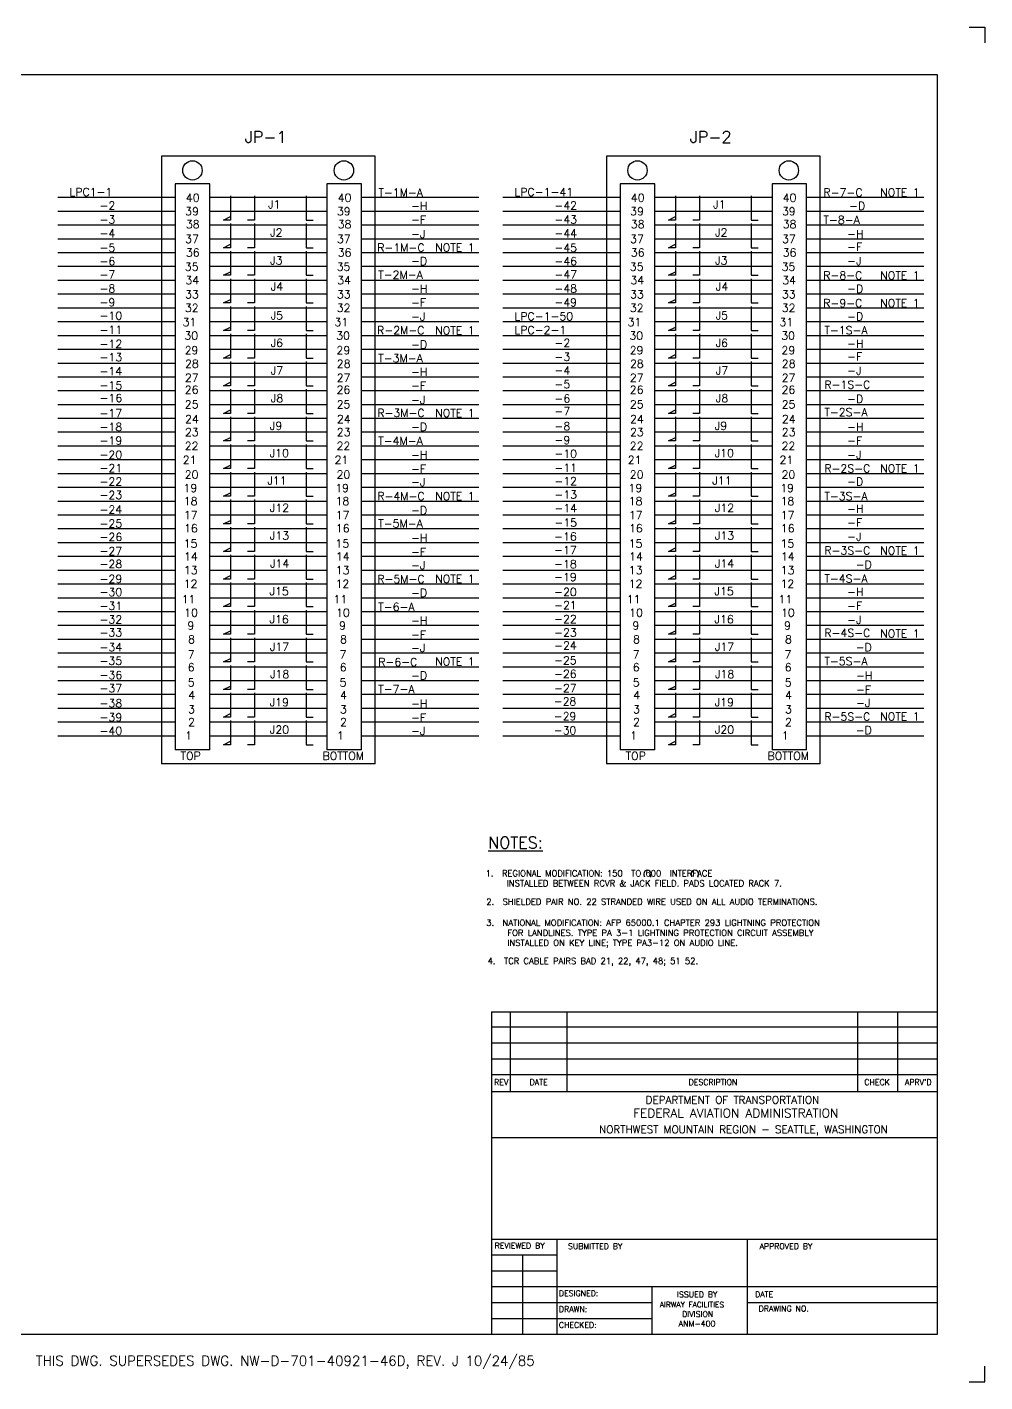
# Model space of a CAD drawing. Extents: x 0 to 34, y 0 to 22.
# Drawn here: x 18.43 to 34, y 0 to 22 of the extents above; entities that cross this region are included whole.
import ezdxf
from ezdxf.enums import TextEntityAlignment as Align

# ---------------------------------------------------------------- set-up
doc = ezdxf.new("R2010")
doc.units = 0
doc.header["$MEASUREMENT"] = 0
doc.linetypes.add('SOLID', pattern=[0])
doc.layers.get('0').update_dxf_attribs({"linetype": 'CONTINUOUS'})
for name, color, linetype in [('OBJECT-1', 4, 'CONTINUOUS'), ('TEXT-2-MEDIUM', 7, 'CONTINUOUS'), ('TEXT-4-HEAVY', 3, 'CONTINUOUS'), ('X-BORDER-FRAME', 5, 'CONTINUOUS'), ('X-BORDER-LINES-HEAVY', 3, 'CONTINUOUS'), ('X-BORDER-LINES-THIN', 2, 'CONTINUOUS'), ('X-BORDER-SIGNATURE', 7, 'CONTINUOUS'), ('X-BORDER-TEXT', 7, 'CONTINUOUS'), ('X-BORDER-TITLES', 1, 'CONTINUOUS')]:
    doc.layers.add(name, color=color, linetype=linetype)
doc.styles.add('ROMANS', font='ROMANS.SHX')
doc.styles.add('ROMANT', font='ROMANT.SHX')
doc.styles.add('SIMPLEX', font='SIMPLEX')

# ---------------------------------------------------------------- blocks, each defined once
blk = doc.blocks.new('TITLE')
at = {"layer": 'X-BORDER-FRAME'}
for p, q in [((33.227, 21.227), (0.773, 21.227)), ((33.227, 0.773), (33.227, 21.227)), ((25.979, 6.011), (33.227, 6.011)), ((25.979, 6.011), (25.979, 0.773)), ((25.979, 4.717), (33.227, 4.717)), ((0.773, 0.773), (33.227, 0.773))]:
    blk.add_line(p, q, dxfattribs=at)
at = {"layer": 'X-BORDER-LINES-HEAVY', "linetype": 'SOLID'}
for p, q in [((25.979, 3.97), (33.227, 3.97)), ((25.979, 2.32), (33.227, 2.32))]:
    blk.add_line(p, q, dxfattribs=at)
at = {"layer": 'X-BORDER-LINES-THIN'}
for p, q in [((33.742, 22), (34, 22)), ((34, 22), (34, 21.742)), ((34, 0), (34, 0.258)), ((34, 0), (34, 0.258)), ((33.742, 0), (34, 0))]:
    blk.add_line(p, q, dxfattribs=at)
at = {"layer": 'X-BORDER-LINES-THIN', "linetype": 'SOLID'}
for p, q in [((26.287, 6.011), (26.287, 4.717)), ((27.206, 6.011), (27.206, 4.717)), ((31.928, 6.011), (31.928, 4.717)), ((32.577, 6.011), (32.577, 4.717)), ((25.979, 5.764), (33.227, 5.764)), ((25.979, 5.506), (33.227, 5.506)), ((25.979, 5.248), (33.227, 5.248)), ((25.979, 4.99), (33.227, 4.99)), ((27.041, 2.32), (27.041, 0.773)), ((30.134, 2.32), (30.134, 0.773)), ((25.979, 2.062), (27.041, 2.062)), ((26.487, 2.062), (26.487, 0.773)), ((25.979, 1.804), (27.041, 1.804)), ((25.979, 1.547), (33.227, 1.547)), ((28.587, 1.547), (28.587, 0.773)), ((25.979, 1.289), (28.585, 1.289)), ((30.134, 1.289), (33.227, 1.289)), ((25.979, 1.031), (28.585, 1.031))]:
    blk.add_line(p, q, dxfattribs=at)
at = {"layer": 'X-BORDER-SIGNATURE', "style": 'ROMANT', "flags": 8}
for tag, p in [('SUBSIGN', (27.235, 1.806)), ('APPSIGN', (30.328, 1.806))]:
    blk.add_attdef(tag, p, '', height=0.156, dxfattribs=at)
at = {"layer": 'X-BORDER-TEXT', "style": 'SIMPLEX', "flags": 8}
for tag, p in [('REV4', (26.12, 5.829)), ('DATE4', (26.743, 5.829)), ('CHECK4', (32.237, 5.829)), ('APP4', (32.894, 5.829)), ('REV3', (26.12, 5.581)), ('DATE3', (26.743, 5.581)), ('CHECK3', (32.237, 5.581)), ('APP3', (32.894, 5.581)), ('REV2', (26.12, 5.323)), ('DATE2', (26.743, 5.323)), ('CHECK2', (32.237, 5.323)), ('APP2', (32.894, 5.323)), ('REV1', (26.12, 5.075))]:
    blk.add_attdef(tag, text='', height=0.0938, dxfattribs=at).set_placement(p, align=Align.CENTER)
for tag, p in [('DESCRIP4', (27.287, 5.829)), ('DESCRIP3', (27.287, 5.581)), ('DESCRIP2', (27.287, 5.323))]:
    blk.add_attdef(tag, p, '', height=0.0938, dxfattribs=at)
at = {"layer": 'X-BORDER-TEXT'}
for tag, height, style, p in [('DATE1', 0.0938, 'SIMPLEX', (26.743, 5.075)), ('CHECK1', 0.0938, 'SIMPLEX', (32.237, 5.075)), ('APP1', 0.0938, 'SIMPLEX', (32.894, 5.075)), ('CITY_STATE', 0.188, 'ROMANT', (29.598, 3.604)), ('LOCATION', 0.125, 'ROMANT', (29.603, 3.385)), ('FACILITY', 0.312, 'ROMANT', (29.603, 2.979)), ('TITLE1', 0.156, 'ROMANT', (29.603, 2.729)), ('TITLE2', 0.156, 'ROMANT', (29.603, 2.479))]:
    blk.add_attdef(tag, text='', height=height, dxfattribs=dict(at, style=style)).set_placement(p, align=Align.CENTER)
for tag, p, height, style in [('DESCRIP1', (27.287, 5.075), 0.0938, 'SIMPLEX'), ('DESIGNED', (27.849, 1.379), 0.0938, 'SIMPLEX'), ('DATE', (30.73, 1.373), 0.0938, 'SIMPLEX'), ('DRAWN', (27.67, 1.119), 0.0938, 'SIMPLEX'), ('CHECKED', (27.806, 0.869), 0.0938, 'SIMPLEX'), ('NUMBER', (30.238, 0.89), 0.15, 'ROMANT')]:
    blk.add_attdef(tag, p, '', height=height, dxfattribs=dict(at, style=style))
at = {"layer": 'X-BORDER-TEXT', "style": 'SIMPLEX', "flags": 8}
blk.add_attdef('ACAD', text='', height=0.0938, dxfattribs=at).set_placement((33.237, 0.585), align=Align.RIGHT)
at = {"layer": 'X-BORDER-TITLES'}
for s, height, style, p in [('REV', 0.0928, 'SIMPLEX', (26.255, 4.821)), ('DATE', 0.0928, 'SIMPLEX', (26.896, 4.821)), ('DESCRIPTION', 0.09279, 'SIMPLEX', (29.977, 4.821)), ('CHECK', 0.0928, 'SIMPLEX', (32.454, 4.821)), ("APRV'D", 0.0928, 'SIMPLEX', (33.134, 4.821)), ('DEPARTMENT OF TRANSPORTATION', 0.12372, 'ROMANT', (31.308, 4.518)), ('FEDERAL AVIATION ADMINISTRATION', 0.14435, 'ROMANT', (31.618, 4.292)), ('NORTHWEST MOUNTAIN REGION - SEATTLE, WASHINGTON', 0.12372, 'ROMANT', (32.422, 4.038)), ('SUBMITTED BY', 0.09279, 'SIMPLEX', (28.108, 2.157)), ('APPROVED BY', 0.09279, 'SIMPLEX', (31.196, 2.157)), ('DATE', 0.0928, 'SIMPLEX', (30.559, 1.375)), ('DRAWING NO.', 0.09279, 'SIMPLEX', (31.138, 1.145))]:
    blk.add_text(s, height=height, dxfattribs=dict(at, style=style)).set_placement(p, align=Align.RIGHT)
at = {"layer": 'X-BORDER-TITLES', "style": 'SIMPLEX'}
for s, height, p in [('REVIEWED BY', 0.09279, (26.033, 2.166)), ('DESIGNED:', 0.0928, (27.077, 1.393)), ('ISSUED BY', 0.0928, (28.996, 1.374)), ('DRAWN:', 0.0928, (27.077, 1.135)), ('AIRWAY FACILITIES', 0.08815, (28.718, 1.211)), ('DIVISION', 0.0928, (29.08, 1.054)), ('CHECKED:', 0.0928, (27.077, 0.877)), ('ANM-400', 0.0928, (29.024, 0.899))]:
    blk.add_text(s, height=height, dxfattribs=at).set_placement(p)
at = {"layer": 'X-BORDER-TITLES', "style": 'SIMPLEX', "flags": 8}
blk.add_attdef('SUBMITTED', (27.113, 1.598), '', height=0.0938, dxfattribs=at)
at = {"layer": 'X-BORDER-TITLES', "style": 'SIMPLEX'}
blk.add_attdef('APPROVED', (30.206, 1.598), '', height=0.0938, dxfattribs=at)

msp = doc.modelspace()

# ---------------------------------------------------------------- linework, layer by layer
at = {"layer": 'OBJECT-1', "color": 4}
for p, q in [((20.842, 19.231), (18.936, 19.231)), ((23.308, 19.231), (21.403, 19.231)), ((21.739, 19.259), (21.739, 18.866)), ((22.131, 19.259), (22.131, 18.866)), ((22.972, 19.259), (22.972, 18.866)), ((25.774, 19.231), (23.869, 19.231)), ((28.074, 19.231), (26.168, 19.231)), ((30.54, 19.231), (28.634, 19.231)), ((28.97, 19.259), (28.97, 18.866)), ((29.363, 19.259), (29.363, 18.866)), ((30.203, 19.259), (30.203, 18.866)), ((33.006, 19.231), (31.1, 19.231)), ((20.842, 19.007), (18.936, 19.007)), ((23.308, 19.007), (21.403, 19.007)), ((21.627, 18.866), (21.739, 18.923)), ((25.774, 19.007), (23.869, 19.007)), ((28.074, 19.007), (26.168, 19.007)), ((30.54, 19.007), (28.634, 19.007)), ((28.858, 18.866), (28.97, 18.923)), ((33.006, 19.007), (31.1, 19.007)), ((20.842, 18.782), (18.936, 18.782)), ((23.308, 18.782), (21.403, 18.782)), ((21.739, 18.866), (21.627, 18.866)), ((21.739, 18.81), (21.739, 18.418)), ((22.131, 18.866), (22.019, 18.866)), ((22.131, 18.81), (22.131, 18.418)), ((22.972, 18.866), (23.084, 18.866)), ((22.972, 18.81), (22.972, 18.418)), ((25.774, 18.782), (23.869, 18.782)), ((28.074, 18.782), (26.168, 18.782)), ((30.54, 18.782), (28.634, 18.782)), ((28.97, 18.866), (28.858, 18.866)), ((28.97, 18.81), (28.97, 18.418)), ((29.363, 18.866), (29.251, 18.866)), ((29.363, 18.81), (29.363, 18.418)), ((30.203, 18.866), (30.315, 18.866)), ((30.203, 18.81), (30.203, 18.418)), ((33.006, 18.782), (31.1, 18.782)), ((20.842, 18.558), (18.936, 18.558)), ((23.308, 18.558), (21.403, 18.558)), ((25.774, 18.558), (23.869, 18.558)), ((28.074, 18.558), (26.168, 18.558)), ((30.54, 18.558), (28.634, 18.558)), ((33.006, 18.558), (31.1, 18.558)), ((20.842, 18.334), (18.936, 18.334)), ((23.308, 18.334), (21.403, 18.334)), ((21.627, 18.418), (21.739, 18.474)), ((21.739, 18.418), (21.627, 18.418)), ((21.739, 18.362), (21.739, 17.97)), ((22.131, 18.418), (22.019, 18.418)), ((22.131, 18.362), (22.131, 17.97)), ((22.972, 18.418), (23.084, 18.418)), ((22.972, 18.362), (22.972, 17.97)), ((25.774, 18.334), (23.869, 18.334)), ((28.074, 18.334), (26.168, 18.334)), ((30.54, 18.334), (28.634, 18.334)), ((28.858, 18.418), (28.97, 18.474)), ((28.97, 18.418), (28.858, 18.418)), ((28.97, 18.362), (28.97, 17.97)), ((29.363, 18.418), (29.251, 18.418)), ((29.363, 18.362), (29.363, 17.97)), ((30.203, 18.418), (30.315, 18.418)), ((30.203, 18.362), (30.203, 17.97)), ((33.006, 18.334), (31.1, 18.334)), ((20.842, 18.11), (18.936, 18.11)), ((23.308, 18.11), (21.403, 18.11)), ((25.774, 18.11), (23.869, 18.11)), ((28.074, 18.11), (26.168, 18.11)), ((30.54, 18.11), (28.634, 18.11)), ((33.006, 18.11), (31.1, 18.11)), ((20.842, 17.886), (18.936, 17.886)), ((23.308, 17.886), (21.403, 17.886)), ((21.627, 17.97), (21.739, 18.026)), ((21.739, 17.97), (21.627, 17.97)), ((21.739, 17.914), (21.739, 17.521)), ((22.131, 17.97), (22.019, 17.97)), ((22.131, 17.914), (22.131, 17.521)), ((22.972, 17.97), (23.084, 17.97)), ((22.972, 17.914), (22.972, 17.521)), ((25.774, 17.886), (23.869, 17.886)), ((28.074, 17.886), (26.168, 17.886)), ((30.54, 17.886), (28.634, 17.886)), ((28.858, 17.97), (28.97, 18.026)), ((28.97, 17.97), (28.858, 17.97)), ((28.97, 17.914), (28.97, 17.521)), ((29.363, 17.97), (29.251, 17.97)), ((29.363, 17.914), (29.363, 17.521)), ((30.203, 17.97), (30.315, 17.97)), ((30.203, 17.914), (30.203, 17.521)), ((33.006, 17.886), (31.1, 17.886)), ((20.842, 17.661), (18.936, 17.661)), ((23.308, 17.661), (21.403, 17.661)), ((25.774, 17.661), (23.869, 17.661)), ((28.074, 17.661), (26.168, 17.661)), ((30.54, 17.661), (28.634, 17.661)), ((33.006, 17.661), (31.1, 17.661)), ((20.842, 17.437), (18.936, 17.437)), ((23.308, 17.437), (21.403, 17.437)), ((21.627, 17.521), (21.739, 17.577)), ((21.739, 17.521), (21.627, 17.521)), ((21.739, 17.465), (21.739, 17.073)), ((22.131, 17.521), (22.019, 17.521)), ((22.131, 17.465), (22.131, 17.073)), ((22.972, 17.521), (23.084, 17.521)), ((22.972, 17.465), (22.972, 17.073)), ((25.774, 17.437), (23.869, 17.437)), ((28.074, 17.437), (26.168, 17.437)), ((30.54, 17.437), (28.634, 17.437)), ((28.858, 17.521), (28.97, 17.577)), ((28.97, 17.521), (28.858, 17.521)), ((28.97, 17.465), (28.97, 17.073)), ((29.363, 17.521), (29.251, 17.521)), ((29.363, 17.465), (29.363, 17.073)), ((30.203, 17.521), (30.315, 17.521)), ((30.203, 17.465), (30.203, 17.073)), ((33.006, 17.437), (31.1, 17.437)), ((20.842, 17.213), (18.936, 17.213)), ((23.308, 17.213), (21.403, 17.213)), ((25.774, 17.213), (23.869, 17.213)), ((28.074, 17.213), (26.168, 17.213)), ((30.54, 17.213), (28.634, 17.213)), ((33.006, 17.213), (31.1, 17.213)), ((20.842, 16.989), (18.936, 16.989)), ((23.308, 16.989), (21.403, 16.989)), ((21.627, 17.073), (21.739, 17.129)), ((21.739, 17.073), (21.627, 17.073)), ((21.739, 17.017), (21.739, 16.625)), ((22.131, 17.073), (22.019, 17.073)), ((22.131, 17.017), (22.131, 16.625)), ((22.972, 17.073), (23.084, 17.073)), ((22.972, 17.017), (22.972, 16.625)), ((25.774, 16.989), (23.869, 16.989)), ((28.074, 16.989), (26.168, 16.989)), ((30.54, 16.989), (28.634, 16.989)), ((28.858, 17.073), (28.97, 17.129)), ((28.97, 17.073), (28.858, 17.073)), ((28.97, 17.017), (28.97, 16.625)), ((29.363, 17.073), (29.251, 17.073)), ((29.363, 17.017), (29.363, 16.625)), ((30.203, 17.073), (30.315, 17.073)), ((30.203, 17.017), (30.203, 16.625)), ((33.006, 16.989), (31.1, 16.989)), ((20.842, 16.765), (18.936, 16.765)), ((23.308, 16.765), (21.403, 16.765)), ((25.774, 16.765), (23.869, 16.765)), ((28.074, 16.765), (26.168, 16.765)), ((30.54, 16.765), (28.634, 16.765)), ((33.006, 16.765), (31.1, 16.765)), ((20.842, 16.54), (18.936, 16.54)), ((23.308, 16.54), (21.403, 16.54)), ((21.627, 16.625), (21.739, 16.681)), ((21.739, 16.625), (21.627, 16.625)), ((21.739, 16.569), (21.739, 16.176)), ((22.131, 16.625), (22.019, 16.625)), ((22.131, 16.569), (22.131, 16.176)), ((22.972, 16.625), (23.084, 16.625)), ((22.972, 16.569), (22.972, 16.176)), ((25.774, 16.54), (23.869, 16.54)), ((28.074, 16.54), (26.168, 16.54)), ((30.54, 16.54), (28.634, 16.54)), ((28.858, 16.625), (28.97, 16.681)), ((28.97, 16.625), (28.858, 16.625)), ((28.97, 16.569), (28.97, 16.176)), ((29.363, 16.625), (29.251, 16.625)), ((29.363, 16.569), (29.363, 16.176)), ((30.203, 16.625), (30.315, 16.625)), ((30.203, 16.569), (30.203, 16.176)), ((33.006, 16.54), (31.1, 16.54)), ((20.842, 16.316), (18.936, 16.316)), ((23.308, 16.316), (21.403, 16.316)), ((25.774, 16.316), (23.869, 16.316)), ((28.074, 16.316), (26.168, 16.316)), ((30.54, 16.316), (28.634, 16.316)), ((33.006, 16.316), (31.1, 16.316)), ((20.842, 16.092), (18.936, 16.092)), ((23.308, 16.092), (21.403, 16.092)), ((21.627, 16.176), (21.739, 16.232)), ((21.739, 16.176), (21.627, 16.176)), ((21.739, 16.12), (21.739, 15.728)), ((22.131, 16.176), (22.019, 16.176)), ((22.131, 16.12), (22.131, 15.728)), ((22.972, 16.176), (23.084, 16.176)), ((22.972, 16.12), (22.972, 15.728)), ((25.774, 16.092), (23.869, 16.092)), ((28.074, 16.092), (26.168, 16.092)), ((30.54, 16.092), (28.634, 16.092)), ((28.858, 16.176), (28.97, 16.232)), ((28.97, 16.176), (28.858, 16.176)), ((28.97, 16.12), (28.97, 15.728)), ((29.363, 16.176), (29.251, 16.176)), ((29.363, 16.12), (29.363, 15.728)), ((30.203, 16.176), (30.315, 16.176)), ((30.203, 16.12), (30.203, 15.728)), ((33.006, 16.092), (31.1, 16.092)), ((20.842, 15.868), (18.936, 15.868)), ((23.308, 15.868), (21.403, 15.868)), ((25.774, 15.868), (23.869, 15.868)), ((28.074, 15.868), (26.168, 15.868)), ((30.54, 15.868), (28.634, 15.868)), ((33.006, 15.868), (31.1, 15.868)), ((20.842, 15.644), (18.936, 15.644)), ((23.308, 15.644), (21.403, 15.644)), ((21.627, 15.728), (21.739, 15.784)), ((21.739, 15.728), (21.627, 15.728)), ((21.739, 15.672), (21.739, 15.279)), ((22.131, 15.728), (22.019, 15.728)), ((22.131, 15.672), (22.131, 15.279)), ((22.972, 15.728), (23.084, 15.728)), ((22.972, 15.672), (22.972, 15.279)), ((25.774, 15.644), (23.869, 15.644)), ((28.074, 15.644), (26.168, 15.644)), ((30.54, 15.644), (28.634, 15.644)), ((28.858, 15.728), (28.97, 15.784)), ((28.97, 15.728), (28.858, 15.728)), ((28.97, 15.672), (28.97, 15.279)), ((29.363, 15.728), (29.251, 15.728)), ((29.363, 15.672), (29.363, 15.279)), ((30.203, 15.728), (30.315, 15.728)), ((30.203, 15.672), (30.203, 15.279)), ((33.006, 15.644), (31.1, 15.644)), ((20.842, 15.42), (18.936, 15.42)), ((23.308, 15.42), (21.403, 15.42)), ((25.774, 15.42), (23.869, 15.42)), ((28.074, 15.42), (26.168, 15.42)), ((30.54, 15.42), (28.634, 15.42)), ((33.006, 15.42), (31.1, 15.42)), ((20.842, 15.195), (18.936, 15.195)), ((23.308, 15.195), (21.403, 15.195)), ((21.627, 15.279), (21.739, 15.335)), ((21.739, 15.279), (21.627, 15.279)), ((21.739, 15.223), (21.739, 14.831)), ((22.131, 15.279), (22.019, 15.279)), ((22.131, 15.223), (22.131, 14.831)), ((22.972, 15.279), (23.084, 15.279)), ((22.972, 15.223), (22.972, 14.831)), ((25.774, 15.195), (23.869, 15.195)), ((28.074, 15.195), (26.168, 15.195)), ((30.54, 15.195), (28.634, 15.195)), ((28.858, 15.279), (28.97, 15.335)), ((28.97, 15.279), (28.858, 15.279)), ((28.97, 15.223), (28.97, 14.831)), ((29.363, 15.279), (29.251, 15.279)), ((29.363, 15.223), (29.363, 14.831)), ((30.203, 15.279), (30.315, 15.279)), ((30.203, 15.223), (30.203, 14.831)), ((33.006, 15.195), (31.1, 15.195)), ((20.842, 14.971), (18.936, 14.971)), ((23.308, 14.971), (21.403, 14.971)), ((25.774, 14.971), (23.869, 14.971)), ((28.074, 14.971), (26.168, 14.971)), ((30.54, 14.971), (28.634, 14.971)), ((33.006, 14.971), (31.1, 14.971)), ((20.842, 14.747), (18.936, 14.747)), ((23.308, 14.747), (21.403, 14.747)), ((21.627, 14.831), (21.739, 14.887)), ((21.739, 14.831), (21.627, 14.831)), ((21.739, 14.775), (21.739, 14.383)), ((22.131, 14.831), (22.019, 14.831)), ((22.131, 14.775), (22.131, 14.383)), ((22.972, 14.831), (23.084, 14.831)), ((22.972, 14.775), (22.972, 14.383)), ((25.774, 14.747), (23.869, 14.747)), ((28.074, 14.747), (26.168, 14.747)), ((30.54, 14.747), (28.634, 14.747)), ((28.858, 14.831), (28.97, 14.887)), ((28.97, 14.831), (28.858, 14.831)), ((28.97, 14.775), (28.97, 14.383)), ((29.363, 14.831), (29.251, 14.831)), ((29.363, 14.775), (29.363, 14.383)), ((30.203, 14.831), (30.315, 14.831)), ((30.203, 14.775), (30.203, 14.383)), ((33.006, 14.747), (31.1, 14.747)), ((20.842, 14.523), (18.936, 14.523)), ((23.308, 14.523), (21.403, 14.523)), ((25.774, 14.523), (23.869, 14.523)), ((28.074, 14.523), (26.168, 14.523)), ((30.54, 14.523), (28.634, 14.523)), ((33.006, 14.523), (31.1, 14.523)), ((21.627, 14.383), (21.739, 14.439)), ((21.739, 14.383), (21.627, 14.383)), ((21.739, 14.327), (21.739, 13.934)), ((22.131, 14.383), (22.019, 14.383)), ((22.131, 14.327), (22.131, 13.934)), ((22.972, 14.383), (23.084, 14.383)), ((22.972, 14.327), (22.972, 13.934)), ((28.858, 14.383), (28.97, 14.439)), ((28.97, 14.383), (28.858, 14.383)), ((28.97, 14.327), (28.97, 13.934)), ((29.363, 14.383), (29.251, 14.383)), ((29.363, 14.327), (29.363, 13.934)), ((30.203, 14.383), (30.315, 14.383)), ((30.203, 14.327), (30.203, 13.934)), ((20.842, 14.299), (18.936, 14.299)), ((23.308, 14.299), (21.403, 14.299)), ((25.774, 14.299), (23.869, 14.299)), ((28.074, 14.299), (26.168, 14.299)), ((30.54, 14.299), (28.634, 14.299)), ((33.006, 14.299), (31.1, 14.299)), ((20.842, 14.074), (18.936, 14.074)), ((23.308, 14.074), (21.403, 14.074)), ((21.627, 13.934), (21.739, 13.99)), ((21.739, 13.934), (21.627, 13.934)), ((21.739, 13.878), (21.739, 13.486)), ((22.131, 13.934), (22.019, 13.934)), ((22.131, 13.878), (22.131, 13.486)), ((22.972, 13.934), (23.084, 13.934)), ((22.972, 13.878), (22.972, 13.486)), ((25.774, 14.074), (23.869, 14.074)), ((28.074, 14.074), (26.168, 14.074)), ((30.54, 14.074), (28.634, 14.074)), ((28.858, 13.934), (28.97, 13.99)), ((28.97, 13.934), (28.858, 13.934)), ((28.97, 13.878), (28.97, 13.486)), ((29.363, 13.934), (29.251, 13.934)), ((29.363, 13.878), (29.363, 13.486)), ((30.203, 13.934), (30.315, 13.934)), ((30.203, 13.878), (30.203, 13.486)), ((33.006, 14.074), (31.1, 14.074)), ((20.842, 13.85), (18.936, 13.85)), ((23.308, 13.85), (21.403, 13.85)), ((25.774, 13.85), (23.869, 13.85)), ((28.074, 13.85), (26.168, 13.85)), ((30.54, 13.85), (28.634, 13.85)), ((33.006, 13.85), (31.1, 13.85)), ((20.842, 13.626), (18.936, 13.626)), ((23.308, 13.626), (21.403, 13.626)), ((21.627, 13.486), (21.739, 13.542)), ((21.739, 13.486), (21.627, 13.486)), ((21.739, 13.43), (21.739, 13.037)), ((22.131, 13.486), (22.019, 13.486)), ((22.131, 13.43), (22.131, 13.037)), ((22.972, 13.486), (23.084, 13.486)), ((22.972, 13.43), (22.972, 13.037)), ((25.774, 13.626), (23.869, 13.626)), ((28.074, 13.626), (26.168, 13.626)), ((30.54, 13.626), (28.634, 13.626)), ((28.858, 13.486), (28.97, 13.542)), ((28.97, 13.486), (28.858, 13.486)), ((28.97, 13.43), (28.97, 13.037)), ((29.363, 13.486), (29.251, 13.486)), ((29.363, 13.43), (29.363, 13.037)), ((30.203, 13.486), (30.315, 13.486)), ((30.203, 13.43), (30.203, 13.037)), ((33.006, 13.626), (31.1, 13.626)), ((20.842, 13.402), (18.936, 13.402)), ((23.308, 13.402), (21.403, 13.402)), ((25.774, 13.402), (23.869, 13.402)), ((28.074, 13.402), (26.168, 13.402)), ((30.54, 13.402), (28.634, 13.402)), ((33.006, 13.402), (31.1, 13.402)), ((20.842, 13.178), (18.936, 13.178)), ((23.308, 13.178), (21.403, 13.178)), ((21.627, 13.037), (21.739, 13.094)), ((21.739, 13.037), (21.627, 13.037)), ((21.739, 12.981), (21.739, 12.589)), ((22.131, 13.037), (22.019, 13.037)), ((22.131, 12.981), (22.131, 12.589)), ((22.972, 13.037), (23.084, 13.037)), ((22.972, 12.981), (22.972, 12.589)), ((25.774, 13.178), (23.869, 13.178)), ((28.074, 13.178), (26.168, 13.178)), ((30.54, 13.178), (28.634, 13.178)), ((28.858, 13.037), (28.97, 13.094)), ((28.97, 13.037), (28.858, 13.037)), ((28.97, 12.981), (28.97, 12.589)), ((29.363, 13.037), (29.251, 13.037)), ((29.363, 12.981), (29.363, 12.589)), ((30.203, 13.037), (30.315, 13.037)), ((30.203, 12.981), (30.203, 12.589)), ((33.006, 13.178), (31.1, 13.178)), ((20.842, 12.953), (18.936, 12.953)), ((23.308, 12.953), (21.403, 12.953)), ((25.774, 12.953), (23.869, 12.953)), ((28.074, 12.953), (26.168, 12.953)), ((30.54, 12.953), (28.634, 12.953)), ((33.006, 12.953), (31.1, 12.953)), ((20.842, 12.729), (18.936, 12.729)), ((23.308, 12.729), (21.403, 12.729)), ((21.627, 12.589), (21.739, 12.645)), ((21.739, 12.589), (21.627, 12.589)), ((22.131, 12.589), (22.019, 12.589)), ((22.972, 12.589), (23.084, 12.589)), ((25.774, 12.729), (23.869, 12.729)), ((28.074, 12.729), (26.168, 12.729)), ((30.54, 12.729), (28.634, 12.729)), ((28.858, 12.589), (28.97, 12.645)), ((28.97, 12.589), (28.858, 12.589)), ((29.363, 12.589), (29.251, 12.589)), ((30.203, 12.589), (30.315, 12.589)), ((33.006, 12.729), (31.1, 12.729)), ((20.842, 12.505), (18.936, 12.505)), ((23.308, 12.505), (21.403, 12.505)), ((21.739, 12.533), (21.739, 12.141)), ((22.131, 12.533), (22.131, 12.141)), ((22.972, 12.533), (22.972, 12.141)), ((25.774, 12.505), (23.869, 12.505)), ((28.074, 12.505), (26.168, 12.505)), ((30.54, 12.505), (28.634, 12.505)), ((28.97, 12.533), (28.97, 12.141)), ((29.363, 12.533), (29.363, 12.141)), ((30.203, 12.533), (30.203, 12.141)), ((33.006, 12.505), (31.1, 12.505)), ((20.842, 12.281), (18.936, 12.281)), ((23.308, 12.281), (21.403, 12.281)), ((21.627, 12.141), (21.739, 12.197)), ((21.739, 12.141), (21.627, 12.141)), ((22.131, 12.141), (22.019, 12.141)), ((22.972, 12.141), (23.084, 12.141)), ((25.774, 12.281), (23.869, 12.281)), ((28.074, 12.281), (26.168, 12.281)), ((30.54, 12.281), (28.634, 12.281)), ((28.858, 12.141), (28.97, 12.197)), ((28.97, 12.141), (28.858, 12.141)), ((29.363, 12.141), (29.251, 12.141)), ((30.203, 12.141), (30.315, 12.141)), ((33.006, 12.281), (31.1, 12.281)), ((20.842, 12.057), (18.936, 12.057)), ((23.308, 12.057), (21.403, 12.057)), ((21.739, 12.085), (21.739, 11.692)), ((22.131, 12.085), (22.131, 11.692)), ((22.972, 12.085), (22.972, 11.692)), ((25.774, 12.057), (23.869, 12.057)), ((28.074, 12.057), (26.168, 12.057)), ((30.54, 12.057), (28.634, 12.057)), ((28.97, 12.085), (28.97, 11.692)), ((29.363, 12.085), (29.363, 11.692)), ((30.203, 12.085), (30.203, 11.692)), ((33.006, 12.057), (31.1, 12.057)), ((20.842, 11.832), (18.936, 11.832)), ((23.308, 11.832), (21.403, 11.832)), ((21.627, 11.692), (21.739, 11.748)), ((21.739, 11.692), (21.627, 11.692)), ((22.131, 11.692), (22.019, 11.692)), ((22.972, 11.692), (23.084, 11.692)), ((25.774, 11.832), (23.869, 11.832)), ((28.074, 11.832), (26.168, 11.832)), ((30.54, 11.832), (28.634, 11.832)), ((28.858, 11.692), (28.97, 11.748)), ((28.97, 11.692), (28.858, 11.692)), ((29.363, 11.692), (29.251, 11.692)), ((30.203, 11.692), (30.315, 11.692)), ((33.006, 11.832), (31.1, 11.832)), ((20.842, 11.608), (18.936, 11.608)), ((23.308, 11.608), (21.403, 11.608)), ((21.739, 11.636), (21.739, 11.244)), ((22.131, 11.636), (22.131, 11.244)), ((22.972, 11.636), (22.972, 11.244)), ((25.774, 11.608), (23.869, 11.608)), ((28.074, 11.608), (26.168, 11.608)), ((30.54, 11.608), (28.634, 11.608)), ((28.97, 11.636), (28.97, 11.244)), ((29.363, 11.636), (29.363, 11.244)), ((30.203, 11.636), (30.203, 11.244)), ((33.006, 11.608), (31.1, 11.608)), ((20.842, 11.384), (18.936, 11.384)), ((23.308, 11.384), (21.403, 11.384)), ((21.627, 11.244), (21.739, 11.3)), ((21.739, 11.244), (21.627, 11.244)), ((22.131, 11.244), (22.019, 11.244)), ((22.972, 11.244), (23.084, 11.244)), ((25.774, 11.384), (23.869, 11.384)), ((28.074, 11.384), (26.168, 11.384)), ((30.54, 11.384), (28.634, 11.384)), ((28.858, 11.244), (28.97, 11.3)), ((28.97, 11.244), (28.858, 11.244)), ((29.363, 11.244), (29.251, 11.244)), ((30.203, 11.244), (30.315, 11.244)), ((33.006, 11.384), (31.1, 11.384)), ((20.842, 11.16), (18.936, 11.16)), ((23.308, 11.16), (21.403, 11.16)), ((21.739, 11.188), (21.739, 10.796)), ((22.131, 11.188), (22.131, 10.796)), ((22.972, 11.188), (22.972, 10.796)), ((25.774, 11.16), (23.869, 11.16)), ((28.074, 11.16), (26.168, 11.16)), ((30.54, 11.16), (28.634, 11.16)), ((28.97, 11.188), (28.97, 10.796)), ((29.363, 11.188), (29.363, 10.796)), ((30.203, 11.188), (30.203, 10.796)), ((33.006, 11.16), (31.1, 11.16)), ((20.842, 10.936), (18.936, 10.936)), ((23.308, 10.936), (21.403, 10.936)), ((21.627, 10.796), (21.739, 10.852)), ((21.739, 10.796), (21.627, 10.796)), ((22.131, 10.796), (22.019, 10.796)), ((22.972, 10.796), (23.084, 10.796)), ((25.774, 10.936), (23.869, 10.936)), ((28.074, 10.936), (26.168, 10.936)), ((30.54, 10.936), (28.634, 10.936)), ((28.858, 10.796), (28.97, 10.852)), ((28.97, 10.796), (28.858, 10.796)), ((29.363, 10.796), (29.251, 10.796)), ((30.203, 10.796), (30.315, 10.796)), ((33.006, 10.936), (31.1, 10.936)), ((20.842, 10.711), (18.936, 10.711)), ((23.308, 10.711), (21.403, 10.711)), ((21.739, 10.739), (21.739, 10.347)), ((22.131, 10.739), (22.131, 10.347)), ((22.972, 10.739), (22.972, 10.347)), ((25.774, 10.711), (23.869, 10.711)), ((28.074, 10.711), (26.168, 10.711)), ((30.54, 10.711), (28.634, 10.711)), ((28.97, 10.739), (28.97, 10.347)), ((29.363, 10.739), (29.363, 10.347)), ((30.203, 10.739), (30.203, 10.347)), ((33.006, 10.711), (31.1, 10.711)), ((20.842, 10.487), (18.936, 10.487)), ((23.308, 10.487), (21.403, 10.487)), ((21.627, 10.347), (21.739, 10.403)), ((21.739, 10.347), (21.627, 10.347)), ((22.131, 10.347), (22.019, 10.347)), ((22.972, 10.347), (23.084, 10.347)), ((25.774, 10.487), (23.869, 10.487)), ((28.074, 10.487), (26.168, 10.487)), ((30.54, 10.487), (28.634, 10.487)), ((28.858, 10.347), (28.97, 10.403)), ((28.97, 10.347), (28.858, 10.347)), ((29.363, 10.347), (29.251, 10.347)), ((30.203, 10.347), (30.315, 10.347)), ((33.006, 10.487), (31.1, 10.487)), ((21.403, 10.263), (20.842, 10.263)), ((23.869, 10.263), (23.308, 10.263)), ((28.634, 10.263), (28.074, 10.263)), ((31.1, 10.263), (30.54, 10.263)), ((24.093, 10.039), (20.618, 10.039)), ((31.324, 10.039), (27.849, 10.039))]:
    msp.add_line(p, q, dxfattribs=at)
at = {"layer": 'OBJECT-1', "color": 4, "linetype": 'Continuous'}
for points in [[(24.093, 10.039), (24.093, 19.903), (20.618, 19.903), (20.618, 10.039)], [(31.324, 10.039), (31.324, 19.903), (27.849, 19.903), (27.849, 10.039)]]:
    msp.add_lwpolyline(points, dxfattribs=at)
at = {"layer": 'OBJECT-1', "color": 4}
for points in [[(21.403, 10.263), (21.403, 19.455), (20.842, 19.455), (20.842, 10.263)], [(23.869, 10.263), (23.869, 19.455), (23.308, 19.455), (23.308, 10.263)], [(28.634, 10.263), (28.634, 19.455), (28.074, 19.455), (28.074, 10.263)], [(31.1, 10.263), (31.1, 19.455), (30.54, 19.455), (30.54, 10.263)]]:
    msp.add_lwpolyline(points, dxfattribs=at)
for centre in [(21.122, 19.673), (23.583, 19.673), (28.354, 19.673), (30.814, 19.673)]:
    msp.add_circle(centre, 0.157, dxfattribs=at)
at = {"layer": 'TEXT-2-MEDIUM', "color": 7}
for p, q in [((28.471, 8.207), (28.456, 8.207)), ((28.559, 8.207), (28.576, 8.207)), ((29.242, 8.207), (29.228, 8.207)), ((29.331, 8.207), (29.348, 8.207))]:
    msp.add_line(p, q, dxfattribs=at)
for centre in [(28.516, 8.248), (29.288, 8.248)]:
    msp.add_arc(centre, 0.0598, 319.6886, 220.3114, dxfattribs=at)

# ---------------------------------------------------------------- block references
msp.add_blockref('TITLE', (0, 0))

# ---------------------------------------------------------------- texts
at = {"layer": 'TEXT-2-MEDIUM', "color": 7, "style": 'ROMANS'}
for s, height, p in [('LPC1-1', 0.13, (19.124, 19.257)), ('T-1M-A', 0.13, (24.144, 19.249)), ('LPC-1-41', 0.13, (26.355, 19.257)), ('R-7-C', 0.13, (31.376, 19.249)), ('NOTE 1', 0.13, (32.299, 19.251)), ('-2', 0.13, (19.612, 19.038)), ('-H', 0.13, (24.674, 19.032)), ('-42', 0.13, (27.004, 19.038)), ('-D', 0.13, (31.793, 19.032)), ('-3', 0.13, (19.612, 18.81)), ('-F', 0.13, (24.674, 18.807)), ('-43', 0.13, (27.004, 18.81)), ('T-8-A', 0.13, (31.376, 18.804)), ('-4', 0.13, (19.612, 18.586)), ('-J', 0.13, (24.674, 18.575)), ('-44', 0.13, (27.004, 18.586)), ('-H', 0.13, (31.76, 18.575)), ('-5', 0.13, (19.612, 18.352)), ('R-1M-C', 0.13, (24.125, 18.354)), ('NOTE 1', 0.13, (25.067, 18.356)), ('-45', 0.13, (27.004, 18.352)), ('-F', 0.13, (31.76, 18.365)), ('-6', 0.13, (19.612, 18.134)), ('-D', 0.13, (24.674, 18.136)), ('-46', 0.13, (27.004, 18.134)), ('-J', 0.13, (31.76, 18.136)), ('-7', 0.13, (19.612, 17.917)), ('T-2M-A', 0.13, (24.141, 17.914)), ('-47', 0.13, (27.004, 17.917)), ('-8', 0.13, (19.612, 17.691)), ('-48', 0.13, (27.004, 17.691)), ('R-8-C', 0.13, (31.372, 17.903)), ('NOTE 1', 0.13, (32.299, 17.903)), ('-H', 0.13, (24.674, 17.686)), ('-D', 0.13, (31.76, 17.686)), ('-9', 0.13, (19.612, 17.466)), ('-F', 0.13, (24.674, 17.464)), ('-49', 0.13, (27.004, 17.465)), ('R-9-C', 0.13, (31.372, 17.453)), ('NOTE 1', 0.13, (32.299, 17.453)), ('-10', 0.13, (19.612, 17.249)), ('-J', 0.13, (24.674, 17.236)), ('LPC-1-50', 0.13, (26.355, 17.238)), ('-D', 0.13, (31.76, 17.236)), ('-11', 0.13, (19.612, 17.02)), ('R-2M-C', 0.13, (24.123, 17.011)), ('NOTE 1', 0.13, (25.067, 17.01)), ('LPC-2-1', 0.13, (26.355, 17.015)), ('T-1S-A', 0.13, (31.391, 17.011)), ('-12', 0.13, (19.612, 16.791)), ('-D', 0.13, (24.674, 16.781)), ('-2', 0.13, (27.004, 16.807)), ('-H', 0.13, (31.76, 16.793)), ('-13', 0.13, (19.612, 16.574)), ('T-3M-A', 0.13, (24.141, 16.557)), ('-3', 0.13, (27.004, 16.579)), ('-F', 0.13, (31.76, 16.584)), ('-14', 0.13, (19.612, 16.348)), ('-H', 0.13, (24.674, 16.336)), ('-4', 0.13, (27.004, 16.361)), ('-J', 0.13, (31.76, 16.355)), ('-15', 0.13, (19.612, 16.117)), ('-F', 0.13, (24.674, 16.111)), ('-5', 0.13, (27.004, 16.135)), ('R-1S-C', 0.13, (31.391, 16.128)), ('-16', 0.13, (19.612, 15.912)), ('-J', 0.13, (24.674, 15.883)), ('-6', 0.13, (27.004, 15.904)), ('-D', 0.13, (31.76, 15.898)), ('-17', 0.13, (19.612, 15.666)), ('R-3M-C', 0.13, (24.126, 15.669)), ('NOTE 1', 0.13, (25.067, 15.668)), ('-7', 0.13, (27.004, 15.699)), ('T-2S-A', 0.13, (31.391, 15.682)), ('-18', 0.13, (19.612, 15.442)), ('-D', 0.13, (24.674, 15.443)), ('-8', 0.13, (27.004, 15.454)), ('-H', 0.13, (31.76, 15.442)), ('-19', 0.13, (19.612, 15.22)), ('T-4M-A', 0.13, (24.141, 15.217)), ('-9', 0.13, (27.004, 15.229)), ('-F', 0.13, (31.76, 15.218)), ('-20', 0.13, (19.612, 14.991)), ('-H', 0.13, (24.674, 14.99)), ('-10', 0.13, (27.004, 15.007)), ('-J', 0.13, (31.76, 14.989)), ('-21', 0.13, (19.612, 14.774)), ('-F', 0.13, (24.674, 14.761)), ('-11', 0.13, (27.004, 14.779)), ('R-2S-C', 0.13, (31.391, 14.768)), ('NOTE 1', 0.13, (32.299, 14.769)), ('-22', 0.13, (19.612, 14.555)), ('-J', 0.13, (24.674, 14.547)), ('-12', 0.13, (27.004, 14.562)), ('-D', 0.13, (31.76, 14.554)), ('-23', 0.13, (19.612, 14.337)), ('R-4M-C', 0.13, (24.126, 14.318)), ('NOTE 1', 0.13, (25.067, 14.318)), ('-13', 0.13, (27.004, 14.343)), ('T-3S-A', 0.13, (31.391, 14.318)), ('-24', 0.13, (19.612, 14.1)), ('-D', 0.13, (24.674, 14.088)), ('-14', 0.13, (27.004, 14.124)), ('-H', 0.13, (31.76, 14.112)), ('-25', 0.13, (19.612, 13.874)), ('T-5M-A', 0.13, (24.141, 13.875)), ('-15', 0.13, (27.004, 13.888)), ('-F', 0.13, (31.76, 13.888)), ('-26', 0.13, (19.612, 13.655)), ('-H', 0.13, (24.674, 13.64)), ('-16', 0.13, (26.999, 13.662)), ('-J', 0.13, (31.76, 13.659)), ('-27', 0.13, (19.612, 13.427)), ('-F', 0.13, (24.674, 13.411)), ('-17', 0.13, (26.999, 13.443)), ('R-3S-C', 0.13, (31.391, 13.436)), ('NOTE 1', 0.13, (32.299, 13.433)), ('-28', 0.13, (19.612, 13.217)), ('-J', 0.13, (24.674, 13.197)), ('-18', 0.13, (26.999, 13.215)), ('-D', 0.13, (31.899, 13.205)), ('-29', 0.13, (19.612, 12.975)), ('R-5M-C', 0.13, (24.126, 12.972)), ('NOTE 1', 0.13, (25.067, 12.976)), ('-19', 0.13, (26.999, 13.005)), ('T-4S-A', 0.13, (31.391, 12.979)), ('-30', 0.13, (19.612, 12.761)), ('-D', 0.13, (24.674, 12.749)), ('-20', 0.13, (26.999, 12.762)), ('-H', 0.13, (31.76, 12.762)), ('-31', 0.13, (19.612, 12.536)), ('T-6-A', 0.13, (24.141, 12.521)), ('-21', 0.13, (26.999, 12.548)), ('-F', 0.13, (31.76, 12.538)), ('-32', 0.13, (19.612, 12.316)), ('-H', 0.13, (24.674, 12.297)), ('-22', 0.13, (26.999, 12.323)), ('-J', 0.13, (31.76, 12.309)), ('-33', 0.13, (19.612, 12.105)), ('-F', 0.13, (24.674, 12.068)), ('-23', 0.13, (26.999, 12.103)), ('R-4S-C', 0.13, (31.391, 12.097)), ('NOTE 1', 0.13, (32.299, 12.086)), ('-34', 0.13, (19.612, 11.865)), ('-J', 0.13, (24.674, 11.854)), ('-24', 0.13, (26.999, 11.893)), ('-D', 0.13, (31.899, 11.864)), ('-35', 0.13, (19.612, 11.645)), ('R-6-C', 0.13, (24.141, 11.624)), ('NOTE 1', 0.13, (25.067, 11.631)), ('-25', 0.13, (26.998, 11.652)), ('T-5S-A', 0.13, (31.391, 11.639)), ('-36', 0.13, (19.612, 11.413)), ('-D', 0.13, (24.674, 11.407)), ('-26', 0.13, (26.998, 11.432)), ('-H', 0.13, (31.905, 11.404)), ('-37', 0.13, (19.612, 11.198)), ('T-7-A', 0.13, (24.141, 11.186)), ('-27', 0.13, (26.998, 11.2)), ('-F', 0.13, (31.905, 11.175)), ('-38', 0.13, (19.612, 10.956)), ('-H', 0.13, (24.674, 10.95)), ('-28', 0.13, (26.993, 10.985)), ('-J', 0.13, (31.905, 10.961)), ('-39', 0.13, (19.612, 10.727)), ('-F', 0.13, (24.674, 10.721)), ('-29', 0.13, (26.993, 10.744)), ('R-5S-C', 0.13, (31.391, 10.738)), ('NOTE 1', 0.13, (32.299, 10.741)), ('-40', 0.13, (19.612, 10.508)), ('-J', 0.13, (24.674, 10.507)), ('-30', 0.13, (26.993, 10.514)), ('-D', 0.13, (31.899, 10.519)), ('TOP', 0.13, (20.929, 10.101)), ('BOTTOM', 0.13, (23.236, 10.101)), ('TOP', 0.13, (28.161, 10.101)), ('BOTTOM', 0.13, (30.467, 10.101)), ('1.  REGIONAL MODIFICATION: 150  TO 600  INTERFACE', 0.1, (25.886, 8.209)), ('INSTALLED BETWEEN RCVR & JACK FIELD. PADS LOCATED RACK 7.', 0.1, (26.23, 8.047)), ('2.  SHIELDED PAIR NO. 22 STRANDED WIRE USED ON ALL AUDIO TERMINATIONS.', 0.1, (25.897, 7.747)), ('3.  NATIONAL MODIFICATION: AFP 65000.1 CHAPTER 293 LIGHTNING PROTECTION', 0.1, (25.896, 7.406)), ('FOR LANDLINES. TYPE PA 3-1 LIGHTNING PROTECTION CIRCUIT ASSEMBLY', 0.1, (26.239, 7.242)), ('INSTALLED ON KEY LINE; TYPE PA3-12 ON AUDIO LINE.', 0.1, (26.239, 7.08)), ('4.  TCR CABLE PAIRS BAD 21, 22, 47, 48; 51 52.', 0.1, (25.919, 6.786))]:
    msp.add_text(s, height=height, dxfattribs=at).set_placement(p)
for s, p in [('40', (21.238, 19.164)), ('J1', (22.552, 19.056)), ('40', (23.705, 19.164)), ('40', (28.469, 19.164)), ('J1', (29.784, 19.056)), ('40', (30.937, 19.164)), ('39', (21.226, 18.944)), ('39', (23.693, 18.944)), ('39', (28.458, 18.944)), ('39', (30.925, 18.944)), ('38', (21.238, 18.734)), ('J2', (22.585, 18.599)), ('38', (23.705, 18.734)), ('38', (28.469, 18.734)), ('J2', (29.816, 18.599)), ('38', (30.937, 18.734)), ('37', (21.226, 18.494)), ('37', (23.693, 18.494)), ('37', (28.458, 18.494)), ('37', (30.925, 18.494)), ('36', (21.238, 18.274)), ('J3', (22.585, 18.146)), ('36', (23.705, 18.274)), ('36', (28.469, 18.274)), ('J3', (29.816, 18.146)), ('36', (30.937, 18.274)), ('35', (21.221, 18.044)), ('35', (23.688, 18.044)), ('35', (28.452, 18.044)), ('35', (30.919, 18.044)), ('34', (21.23, 17.825)), ('J4', (22.596, 17.721)), ('34', (23.697, 17.825)), ('34', (28.462, 17.825)), ('J4', (29.828, 17.721)), ('34', (30.929, 17.825)), ('33', (21.225, 17.595)), ('33', (23.692, 17.595)), ('33', (28.456, 17.595)), ('33', (30.923, 17.595)), ('32', (21.222, 17.375)), ('J5', (22.594, 17.253)), ('32', (23.689, 17.375)), ('32', (28.453, 17.375)), ('J5', (29.825, 17.253)), ('32', (30.921, 17.375)), ('31', (21.185, 17.145)), ('31', (23.652, 17.145)), ('31', (28.416, 17.145)), ('31', (30.884, 17.145)), ('30', (21.214, 16.925)), ('30', (23.681, 16.925)), ('30', (28.445, 16.925)), ('30', (30.913, 16.925)), ('29', (21.218, 16.687)), ('J6', (22.594, 16.806)), ('29', (23.685, 16.687)), ('29', (28.45, 16.687)), ('J6', (29.825, 16.806)), ('29', (30.917, 16.687)), ('28', (21.224, 16.469)), ('28', (23.691, 16.469)), ('28', (28.455, 16.469)), ('28', (30.922, 16.469)), ('27', (21.222, 16.242)), ('J7', (22.596, 16.359)), ('27', (23.689, 16.242)), ('27', (28.453, 16.242)), ('J7', (29.828, 16.359)), ('27', (30.92, 16.242)), ('26', (21.22, 16.046)), ('26', (23.687, 16.046)), ('26', (28.452, 16.046)), ('26', (30.919, 16.046)), ('25', (21.221, 15.809)), ('J8', (22.596, 15.91)), ('25', (23.688, 15.809)), ('25', (28.453, 15.809)), ('J8', (29.828, 15.91)), ('25', (30.92, 15.809)), ('24', (21.225, 15.57)), ('24', (23.692, 15.57)), ('24', (28.456, 15.57)), ('24', (30.924, 15.57)), ('23', (21.223, 15.357)), ('J9', (22.58, 15.46)), ('23', (23.691, 15.357)), ('23', (28.455, 15.357)), ('J9', (29.811, 15.46)), ('23', (30.922, 15.357)), ('22', (21.22, 15.134)), ('22', (23.687, 15.134)), ('22', (28.452, 15.134)), ('22', (30.919, 15.134)), ('21', (21.187, 14.907)), ('J10', (22.689, 15.017)), ('21', (23.654, 14.907)), ('21', (28.418, 14.907)), ('J10', (29.92, 15.017)), ('21', (30.885, 14.907)), ('20', (21.22, 14.668)), ('20', (23.687, 14.668)), ('20', (28.452, 14.668)), ('20', (30.919, 14.668)), ('19', (21.199, 14.45)), ('J11', (22.651, 14.571)), ('19', (23.666, 14.45)), ('19', (28.431, 14.45)), ('J11', (29.882, 14.571)), ('19', (30.898, 14.45)), ('18', (21.204, 14.238)), ('18', (23.671, 14.238)), ('18', (28.435, 14.238)), ('18', (30.903, 14.238)), ('17', (21.206, 14.01)), ('J12', (22.692, 14.127)), ('17', (23.674, 14.01)), ('17', (28.438, 14.01)), ('J12', (29.924, 14.127)), ('17', (30.905, 14.01)), ('16', (21.208, 13.796)), ('16', (23.675, 13.796)), ('16', (28.439, 13.796)), ('16', (30.907, 13.796)), ('15', (21.203, 13.549)), ('J13', (22.692, 13.677)), ('15', (23.67, 13.549)), ('15', (28.434, 13.549)), ('J13', (29.924, 13.677)), ('15', (30.902, 13.549)), ('14', (21.209, 13.338)), ('14', (23.676, 13.338)), ('14', (28.441, 13.338)), ('14', (30.908, 13.338)), ('13', (21.206, 13.116)), ('J14', (22.694, 13.223)), ('13', (23.673, 13.116)), ('13', (28.437, 13.116)), ('J14', (29.925, 13.223)), ('13', (30.904, 13.116)), ('12', (21.203, 12.895)), ('12', (23.671, 12.895)), ('12', (28.435, 12.895)), ('12', (30.902, 12.895)), ('11', (21.17, 12.645)), ('J15', (22.687, 12.773)), ('11', (23.637, 12.645)), ('11', (28.402, 12.645)), ('J15', (29.918, 12.773)), ('11', (30.869, 12.645)), ('10', (21.21, 12.426)), ('10', (23.678, 12.426)), ('10', (28.442, 12.426)), ('10', (30.909, 12.426)), ('9', (21.15, 12.216)), ('J16', (22.687, 12.319)), ('9', (23.617, 12.216)), ('9', (28.382, 12.216)), ('J16', (29.918, 12.319)), ('9', (30.849, 12.216)), ('8', (21.163, 11.993)), ('8', (23.631, 11.993)), ('8', (28.395, 11.993)), ('8', (30.862, 11.993)), ('J17', (22.693, 11.874)), ('J17', (29.924, 11.874)), ('7', (21.157, 11.748)), ('6', (21.158, 11.54)), ('7', (23.624, 11.748)), ('6', (23.626, 11.54)), ('7', (28.389, 11.748)), ('6', (28.39, 11.54)), ('7', (30.856, 11.748)), ('6', (30.857, 11.54)), ('J18', (22.694, 11.428)), ('J18', (29.926, 11.428)), ('5', (21.158, 11.294)), ('5', (23.625, 11.294)), ('5', (28.39, 11.294)), ('5', (30.857, 11.294)), ('4', (21.166, 11.089)), ('J19', (22.69, 10.971)), ('4', (23.633, 11.089)), ('4', (28.397, 11.089)), ('J19', (29.921, 10.971)), ('4', (30.864, 11.089)), ('3', (21.163, 10.856)), ('3', (23.63, 10.856)), ('3', (28.395, 10.856)), ('3', (30.862, 10.856)), ('1', (21.114, 10.43)), ('2', (21.164, 10.648)), ('J20', (22.692, 10.527)), ('1', (23.581, 10.43)), ('2', (23.631, 10.648)), ('1', (28.345, 10.43)), ('2', (28.395, 10.648)), ('J20', (29.924, 10.527)), ('1', (30.812, 10.43)), ('2', (30.862, 10.648))]:
    msp.add_text(s, height=0.13, dxfattribs=at).set_placement(p, align=Align.RIGHT)
at = {"layer": 'TEXT-4-HEAVY', "color": 3, "style": 'ROMANS'}
for s, p in [('JP-1', (22.651, 20.12)), ('JP-2', (29.882, 20.12))]:
    msp.add_text(s, height=0.19, dxfattribs=at).set_placement(p, align=Align.RIGHT)
for s, height, p in [('%%UNOTES:%%U', 0.19, (25.928, 8.663)), ('THIS DWG. SUPERSEDES DWG. NW-D-701-40921-46D, REV. J 10/24/85', 0.16, (18.578, 0.263))]:
    msp.add_text(s, height=height, dxfattribs=at).set_placement(p)

doc.saveas('drawing.dxf')
